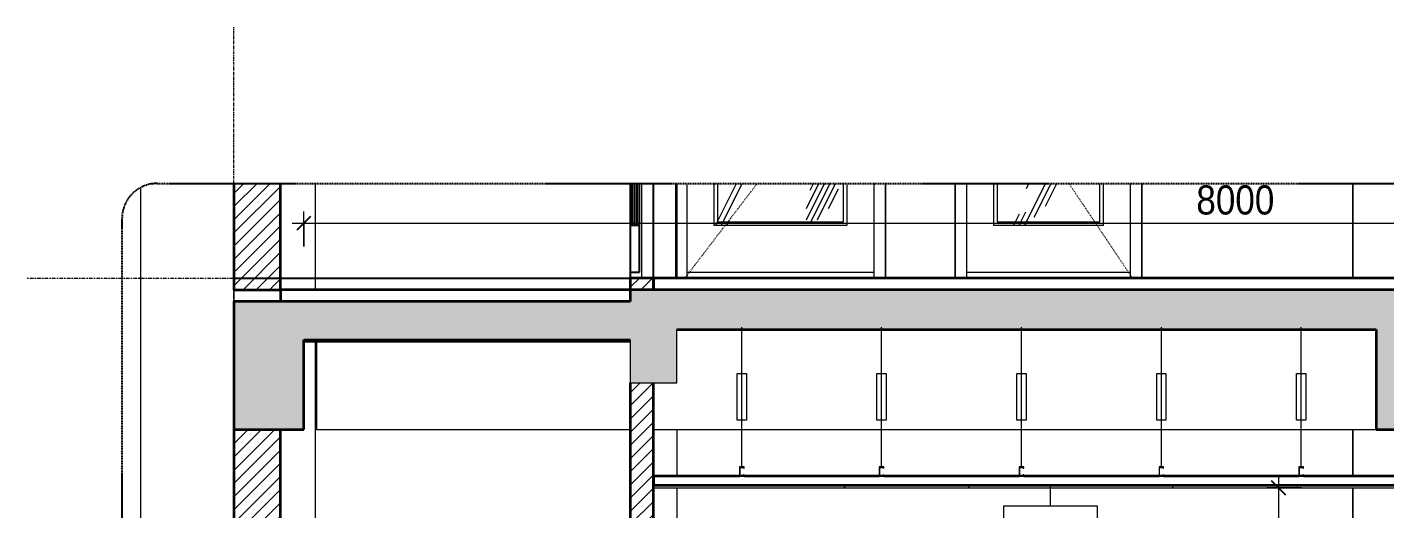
# Model space of a CAD drawing. Header units: millimetres. Extents: x 31499 to 223976, y 3719 to 80291.
# Drawn here: x 97247 to 103072, y 8010 to 10076 of the extents above; entities that cross this region are included whole.
import ezdxf

# ---------------------------------------------------------------- set-up
doc = ezdxf.new("R2010")
doc.units = ezdxf.units.MM
for name, pattern in [('Centre', [31.75, 6.35, -4.7625, 15.875, -4.7625]), ('Dash', [6, 3, -3]), ('Grid Line', [22.225, 12.7, -3.175, 3.175, -3.175]), ('Hidden', [7.14375, 4.7625, -2.38125]), ('IMPORT-CENTER _2_', [40.64, 25.4, -5.08, 5.08, -5.08])]:
    doc.linetypes.add(name, pattern=pattern)
for name, color, linetype, lineweight in [('0-5', 170, 'Continuous', 5), ('A-ANNO-DIMS', 211, 'Continuous', 9), ('A-ANNO-DIMS-50', 211, 'Continuous', 9), ('A-CLNG-1', 250, 'Continuous', 35), ('A-CLNG-FNSH-1', 7, 'Continuous', 18), ('A-CLNG-IDEN', 151, 'Continuous', 9), ('A-CLNG-PATT-1', 7, 'Continuous', 18), ('A-DETL-GENF', 92, 'Continuous', 18), ('A-DETL-GENF-4', 92, 'Hidden', 25), ('A-DETL-GENF-5', 9, 'Continuous', 18), ('A-DETL-GENF-HDLN-1', 7, 'Dash', 18), ('A-DETL-GENF-HDLN-2', 1, 'Continuous', 18), ('A-DETL-MEDM', 33, 'Continuous', 35), ('A-DETL-THIN', 151, 'Continuous', 18), ('A-DOOR', 31, 'Continuous', 18), ('A-DOOR-1', 7, 'Continuous', 18), ('A-DOOR-3', 90, 'Continuous', 25), ('A-FLOR-FNSH-1', 250, 'Continuous', 35), ('A-FLOR-LEVL-2', 51, 'Centre', 9), ('A-FLOR-PATT-1', 253, 'Continuous', 18), ('A-WALL-5', 250, 'Continuous', 35), ('A-WALL-6', 7, 'Continuous', 18), ('A-WALL-PATT-1', 9, 'Continuous', 18), ('A-WALL-PATT-2', 111, 'Continuous', 18), ('G-IMPT', 8, 'Continuous', 18), ('G-IMPT-3', 8, 'IMPORT-CENTER _2_', 18), ('M-EQPM', 50, 'Continuous', 18), ('M-EQPM-1', 50, 'Continuous', 25), ('S-BEAM-2', 7, 'Continuous', 18), ('S-COLS-10', 7, 'Continuous', 18), ('S-GRID-1', 1, 'Grid Line', 9)]:
    doc.layers.add(name, color=color, linetype=linetype, lineweight=lineweight)
doc.styles.add('UTM Avo', font='', dxfattribs={"width": 0.9, "height": 125})
doc.styles.get('UTM Avo').set_extended_font_data('UTM Avo')
doc.dimstyles.new('1_Dim_chi_tiet_2_5', dxfattribs={"dimscale": 304.8, "dimtxt": 124.912619, "dimasz": 0.19685, "dimexe": 0.164042, "dimexo": 0.0625, "dimgap": 0.016404, "dimtad": 1, "dimdec": 0, "dimrnd": 5, "dimzin": 0, "dimdsep": 46, "dimtxsty": 'UTM Avo', "dimblk1": 'OBLIQUE', "dimblk2": 'OBLIQUE', "dimsah": 1, "dimcen": 0.09, "dimdle": 0.164042, "dimazin": 0, "dimtfac": 1, "dimtdec": 4, "dimtix": 1, "dimtmove": 0, "dimatfit": 3, "dimfxl": 0.328084, "dimfxlon": 1, "dimtvp": 1, "dimtolj": 1, "dimtzin": 0, "dimarcsym": 2})
pattern_1 = [(50, (-76307.07, 15875), (364.368, -31.878), [38.1, -419.1]), (355, (-76307.07, 15875), (-70.486, 382.113), [30.48, -335.28]), (100.451, (-76276.7, 15872.34), (293.885, 350.233), [32.38, -356.18]), (46.184, (-76307.07, 15976.6), (542.158, -84.086), [57.15, -628.65]), (96.636, (-76261.9, 15969.6), (474.805, 494.855), [48.57, -534.27]), (351.184, (-76307.1, 15976.6), (474.81, 494.85), [45.72, -502.92]), (21, (-76256.27, 15951.2), (303.228, -204.53), [38.1, -419.1]), (326, (-76256.27, 15951.2), (123.604, 368.376), [30.48, -335.28]), (71.451, (-76231, 15934.16), (426.834, 163.843), [32.38, -356.18]), (37.5, (-76307.07, 15875), (6.1766, 169.1102), [3.353, -327.863, 3.353, -337.007, -336.55]), (37.5, (-76307.07, 15875), (6.1766, 169.1102), [-671.576, 3.353, -333.197]), (7.5, (-76307.07, 15875), (133.639, 200.3615), [3.353, -190.703, 3.353, -320.243, -128.27]), (7.5, (-76307.07, 15875), (133.639, 200.3615), [-517.652, 3.353, -124.917]), (327.5, (-76420.36, 15875), (271.1818, -11.4584), [3.353, -123.647, 3.353, -392.887, -525.78]), (327.5, (-76420.36, 15875), (271.1818, -11.4584), [-523.24, 3.353, -522.427]), (317.5, (-76471.16, 15875), (296.2585, 50.853), [3.353, -161.747, 3.353, -259.791, -373.38]), (317.5, (-76471.16, 15875), (296.2585, 50.853), [-428.244, 3.353, -370.027]), (45, (-76307.07, 15875), (-125.7236, 125.7236), []), (45, (-76307.07, 16065.5), (-125.7236, 125.7236), [])]
pattern_2 = [(45, (-76307.075, 15875), (-28.28427, 28.28427), [])]
pattern_3 = [(63.435, (-76243.6, 15906.75), (-255.583, 766.747), [317.5, -190.5, 317.5, -190.5, -403.903]), (63.435, (-76243.6, 15906.75), (-255.583, 766.747), [-1016, 127, -276.9]), (63.435, (-76259.45, 15922.6), (-255.583, 766.747), [254, -317.5, 190.5, -190.5, -467.403]), (63.435, (-76259.45, 15922.6), (-255.583, 766.747), [-952.5, 222.25, -245.15]), (63.435, (-76259.45, 15970.25), (-255.583, 766.747), [190.5, -381, 127, -190.5, -530.903]), (63.435, (-76259.45, 15970.25), (-255.583, 766.747), [-889, 285.75, -245.15]), (63.435, (-76211.8, 15922.6), (-255.583, 766.747), [190.5, -381, 158.75, -689.653]), (63.435, (-76164.2, 15970.25), (-255.583, 766.747), [95.25, -476.25, 63.5, -784.903]), (63.435, (-76243.6, 16049.6), (-255.583, 766.747), [63.5, -476.25, 63.5, -254, -562.653]), (63.435, (-76243.6, 16049.6), (-255.583, 766.747), [-857.25, 158.75, -403.9]), (63.435, (-75957.8, 16002), (-255.583, 766.747), [317.5, -476.25, 381, -251.503]), (63.435, (-75957.8, 15954.4), (-255.583, 766.747), [444.5, -317.5, 476.25, -188.003]), (63.435, (-75926.1, 15970.25), (-255.583, 766.747), [508, -254, 381, -276.903]), (63.435, (-75878.45, 16017.9), (-255.583, 766.747), [317.5, -444.5, 254, -403.903]), (63.435, (-75926.1, 16113.1), (-255.583, 766.747), [158.75, -635, 190.5, -435.653]), (63.435, (-75830.8, 16065.5), (-255.583, 766.747), [127, -635, 127, -530.903])]
pattern_4 = [(45, (100063.88, 15875), (-28.28427, 28.28427), [])]

# ---------------------------------------------------------------- blocks, each defined once
blk = doc.blocks.new('NCV_TKTC_KET CAU_rvt-6-TKCS_CĂN HỘ LOẠI 2A - MẶT CẮT 5')
at = {"layer": 'A-FLOR-PATT-1'}
h = blk.add_hatch(dxfattribs=at)
h.set_pattern_fill('FP_27', color=256, style=0, pattern_type=2)
h.set_pattern_definition(pattern_1)
h.paths.add_polyline_path([(-76563.7, 8730), (-76536.9, 8730), (-76536.9, 8735), (-77936.9, 8735), (-77936.9, 8730), (-76650.6, 8730)])
h = blk.add_hatch(dxfattribs=at)
h.set_pattern_fill('FP_27', color=256, style=0, pattern_type=2)
h.set_pattern_definition(pattern_1)
h.paths.add_polyline_path([(-76563.7, 8730), (-76536.9, 8730), (-76536.9, 8735), (-77936.9, 8735), (-77936.9, 8730), (-76650.6, 8730)])
at = {"layer": 'A-FLOR-FNSH-1'}
blk.add_line((-77936.9, 8730), (-76536.9, 8730), dxfattribs=at)
at = {"layer": 'S-BEAM-2'}
for p, q in [((-77883.3, 8730), (-77883.3, 8350)), ((-77883.3, 8350), (-76538.1, 8350)), ((-76538.1, 8350), (-76536.9, 8350)), ((-76436.9, 8350), (-75336.9, 8350)), ((-75336.9, 8350), (-73336.9, 8350))]:
    blk.add_line(p, q, dxfattribs=at)
at = {"layer": 'S-COLS-10'}
for p, q in [((-78636.9, 4978), (-78636.9, 9387.5)), ((-77886.9, 8950), (-77886.9, 9405.6)), ((-78236.9, 8950), (-78236.9, 8900)), ((-77886.9, 5550), (-77886.9, 8730))]:
    blk.add_line(p, q, dxfattribs=at)
blk = doc.blocks.new('NCV_TKTC_TANG 2_rvt-5-TKCS_CĂN HỘ LOẠI 2A - MẶT CẮT 5')
at = {"layer": 'A-CLNG-PATT-1'}
h = blk.add_hatch(dxfattribs=at)
h.set_pattern_fill('FP_28', color=256, style=0, pattern_type=2)
h.set_pattern_definition([(0, (-76307.07, 15875), (406.4, 101.6), [16.764, -288.036, 16.764, -288.036, -1625.6]), (0, (-76307.07, 15875), (406.4, 101.6), [-609.6, 16.764, -592.836, 16.764, -288.036, -711.2]), (0, (-76307.07, 15875), (406.4, 101.6), [-1524, 16.764, -186.436, 16.764, -491.236]), (120, (-76154.68, 15925.8), (-291.1882, 301.1527), [16.764, -288.036, 16.764, -288.036, -1625.6]), (120, (-76154.68, 15925.8), (-291.1882, 301.1527), [-609.6, 16.764, -592.836, 16.764, -288.036, -711.2]), (120, (-76154.68, 15925.8), (-291.1882, 301.1527), [-1524, 16.764, -186.436, 16.764, -491.236]), (240, (-76103.88, 16129), (-115.2118, -402.7527), [16.764, -288.036, 16.764, -288.036, -1625.6]), (240, (-76103.88, 16129), (-115.2118, -402.7527), [-609.6, 16.764, -592.836, 16.764, -288.036, -711.2]), (240, (-76103.88, 16129), (-115.2118, -402.7527), [-1524, 16.764, -186.436, 16.764, -491.236])])
h.paths.add_polyline_path([(-73436.9, 8100), (-73236.9, 8100), (-73236.9, 8110), (-76436.9, 8110), (-76436.9, 8100), (-74061.4, 8100)])
at = {"layer": 'A-WALL-PATT-1'}
h = blk.add_hatch(dxfattribs=at)
h.set_pattern_fill('FP_26', color=256, style=0, pattern_type=2)
h.set_pattern_definition(pattern_2)
h.paths.add_polyline_path([(-76436.9, 5550), (-76436.9, 5600), (-76536.9, 5600), (-76536.9, 5550), (-76456.6, 5550)])
h.paths.add_polyline_path([(-76536.9, 7800), (-76436.9, 7800), (-76436.9, 8550), (-76536.9, 8550), (-76536.9, 7810)])
h.paths.add_polyline_path([(-76446.9, 7810), (-76526.9, 7810), (-76526.9, 7920), (-76446.9, 7920), (-76446.9, 7898)])
at = {"layer": 'A-CLNG-1'}
for p, q in [((-76068.3, 8150), (-76436.9, 8150)), ((-76436.9, 8150), (-76436.9, 8110)), ((-73236.9, 8110), (-76436.9, 8110)), ((-75468.3, 8150), (-76048.3, 8150)), ((-74868.3, 8150), (-75448.3, 8150)), ((-74268.3, 8150), (-74848.3, 8150)), ((-73668.3, 8150), (-74248.3, 8150)), ((-73236.9, 8150), (-73648.3, 8150))]:
    blk.add_line(p, q, dxfattribs=at)
at = {"layer": 'A-CLNG-FNSH-1'}
for p, q in [((-76436.9, 8110), (-76436.9, 8100)), ((-76436.9, 8100), (-73236.9, 8100))]:
    blk.add_line(p, q, dxfattribs=at)
at = {"layer": 'A-WALL-5'}
for p, q in [((-76536.9, 8550), (-76536.9, 7800)), ((-76436.9, 7800), (-76436.9, 8550))]:
    blk.add_line(p, q, dxfattribs=at)
at = {"layer": 'A-WALL-6'}
for p, q in [((-76336.9, 8350), (-76336.9, 8150)), ((-73436.9, 8150), (-73436.9, 8350)), ((-76336.9, 8100), (-76336.9, 7800)), ((-73436.9, 5600), (-73436.9, 8100))]:
    blk.add_line(p, q, dxfattribs=at)
at = {"layer": 'S-COLS-10'}
for p, q in [((-76336.9, 8350), (-76336.9, 8150)), ((-73436.9, 8350), (-73436.9, 8150)), ((-76336.9, 8100), (-76336.9, 5600)), ((-73436.9, 8100), (-73436.9, 5600))]:
    blk.add_line(p, q, dxfattribs=at)
blk = doc.blocks.new('DOOR_CW_01 CANH MO-PANEL KINH - DIW_01-900x2200-CỬA GỖ VÂN LAMINATE-V92-TKCS_CĂN HỘ LOẠI 2A - MẶT CẮT 5')
at = {"layer": 'A-DETL-GENF-HDLN-2'}
h = blk.add_hatch(dxfattribs=at)
h.set_pattern_fill('FP_30', color=256, style=0, pattern_type=2)
h.set_pattern_definition(pattern_3)
h.paths.add_polyline_path([(-76012.9, 9226), (-75607, 9226), (-75607, 9405.6), (-75622, 9405.6), (-75622, 9241), (-76162, 9241), (-76162, 9405.6), (-76177, 9405.6), (-76177, 9226), (-76161.8, 9226)])
h = blk.add_hatch(dxfattribs=at)
h.set_pattern_fill('FP_30', color=256, style=0, pattern_type=2)
h.set_pattern_definition(pattern_3)
h.paths.add_polyline_path([(-75622, 9241), (-75622, 9405.6), (-76162, 9405.6), (-76162, 9241), (-76012.9, 9241)])
at = {"layer": 'A-DETL-GENF-HDLN-1'}
blk.add_line((-76302, 9000), (-75992.2, 9405.6), dxfattribs=at)
at = {"layer": 'A-DOOR-1'}
for p, q in [((-76342, 9405.6), (-76342, 9000)), ((-76292, 9000), (-76292, 9405.6)), ((-76177, 9226), (-76177, 9405.6)), ((-76162, 9405.6), (-76162, 9241)), ((-75622, 9241), (-75622, 9405.6)), ((-75607, 9405.6), (-75607, 9226)), ((-75492, 9405.6), (-75492, 9000)), ((-75442, 9000), (-75442, 9405.6)), ((-75607, 9226), (-76177, 9226)), ((-76162, 9241), (-75622, 9241)), ((-76292, 9026), (-75492, 9026))]:
    blk.add_line(p, q, dxfattribs=at)
blk = doc.blocks.new('DOOR_CW_01 CANH MO-PANEL KINH - DIG_02-800x2200-CỬA NHÔM KÍNH-V93-TKCS_CĂN HỘ LOẠI 2A - MẶT CẮT 5')
at = {"layer": 'A-DETL-GENF-HDLN-2'}
h = blk.add_hatch(dxfattribs=at)
h.set_pattern_fill('FP_30', color=256, style=0, pattern_type=2)
h.set_pattern_definition(pattern_3)
h.paths.add_polyline_path([(-74977.4, 9226), (-74507.4, 9226), (-74507.4, 9405.6), (-74522.4, 9405.6), (-74522.4, 9241), (-74962.4, 9241), (-74962.4, 9405.6), (-74977.4, 9405.6)])
h = blk.add_hatch(dxfattribs=at)
h.set_pattern_fill('FP_30', color=256, style=0, pattern_type=2)
h.set_pattern_definition(pattern_3)
h.paths.add_polyline_path([(-74522.4, 9241), (-74522.4, 9405.6), (-74962.4, 9405.6), (-74962.4, 9241)])
at = {"layer": 'A-DETL-GENF-HDLN-1'}
blk.add_line((-74382.4, 9000), (-74654.4, 9405.6), dxfattribs=at)
at = {"layer": 'A-DOOR-1'}
for p, q in [((-75142.4, 9405.6), (-75142.4, 9000)), ((-75092.4, 9000), (-75092.4, 9405.6)), ((-74977.4, 9226), (-74977.4, 9405.6)), ((-74962.4, 9405.6), (-74962.4, 9241)), ((-74522.4, 9241), (-74522.4, 9405.6)), ((-74507.4, 9405.6), (-74507.4, 9226)), ((-74392.4, 9405.6), (-74392.4, 9000)), ((-74342.4, 9000), (-74342.4, 9405.6)), ((-74507.4, 9226), (-74977.4, 9226)), ((-74962.4, 9241), (-74522.4, 9241)), ((-75092.4, 9026), (-74392.4, 9026))]:
    blk.add_line(p, q, dxfattribs=at)
blk = doc.blocks.new('DOOR_CW_01 CANH MO-PANEL KINH - DIG_01-900x2200-CỬA NHÔM KÍNH-V94-TKCS_CĂN HỘ LOẠI 2A - MẶT CẮT 5')
at = {"layer": 'A-DOOR-1'}
for p, q in [((-76536.9, 9405.6), (-76536.9, 9000)), ((-76486.9, 9000), (-76486.9, 9405.6)), ((-76436.9, 9405.6), (-76436.9, 9000))]:
    blk.add_line(p, q, dxfattribs=at)
at = {"layer": 'A-DOOR-3'}
for p, q in [((-76536.9, 9405.6), (-76536.9, 9000)), ((-76536.9, 9405.6), (-76536.9, 9000)), ((-76526.9, 9226), (-76526.9, 9405.6)), ((-76516.9, 9226), (-76516.9, 9405.6)), ((-76506.9, 9226), (-76506.9, 9405.6)), ((-76496.9, 9026), (-76496.9, 9405.6)), ((-76436.9, 9000), (-76436.9, 9405.6)), ((-76436.9, 9000), (-76436.9, 9405.6)), ((-76496.9, 9226), (-76536.9, 9226)), ((-76536.9, 9026), (-76496.9, 9026))]:
    blk.add_line(p, q, dxfattribs=at)
blk = doc.blocks.new('NCV_TKTC_TANG 3 - 4_rvt-6-TKCS_CĂN HỘ LOẠI 2A - MẶT CẮT 5')
at = {"layer": 'A-WALL-PATT-1'}
h = blk.add_hatch(dxfattribs=at)
h.set_pattern_fill('FP_26', color=256, style=0, pattern_type=2)
h.set_pattern_definition(pattern_2)
h.paths.add_polyline_path([(-76491.2, 8950), (-76436.9, 8950), (-76436.9, 9000), (-76536.9, 9000), (-76536.9, 8950)])
at = {"layer": 'A-FLOR-FNSH-1'}
for p, q in [((-70111.9, 9000), (-76436.9, 9000)), ((-76436.9, 9000), (-76436.9, 8950)), ((-76536.9, 8950), (-78036.9, 8950)), ((-78036.9, 8950), (-78036.9, 8900))]:
    blk.add_line(p, q, dxfattribs=at)
at = {"layer": 'A-WALL-5'}
for p, q in [((-76436.9, 9000), (-76536.9, 9000)), ((-76536.9, 9000), (-76536.9, 8950)), ((-76436.9, 8950), (-76436.9, 9000))]:
    blk.add_line(p, q, dxfattribs=at)
at = {"layer": 'A-WALL-6'}
for p, q in [((-75442, 9405.6), (-75442, 9100)), ((-75142.4, 9100), (-75142.4, 9405.6)), ((-74342.4, 9405.6), (-74342.4, 9100)), ((-73436.9, 9000), (-73436.9, 9405.6)), ((-75442, 9100), (-75442, 9000)), ((-75142.4, 9000), (-75142.4, 9100)), ((-74342.4, 9100), (-74342.4, 9000))]:
    blk.add_line(p, q, dxfattribs=at)
at = {"layer": 'S-COLS-10'}
for p, q in [((-76336.9, 9405.6), (-76336.9, 9000)), ((-73436.9, 9405.6), (-73436.9, 9000))]:
    blk.add_line(p, q, dxfattribs=at)
at = {"layer": 'A-DOOR'}
for name in ['DOOR_CW_01 CANH MO-PANEL KINH - DIG_01-900x2200-CỬA NHÔM KÍNH-V94-TKCS_CĂN HỘ LOẠI 2A - MẶT CẮT 5', 'DOOR_CW_01 CANH MO-PANEL KINH - DIW_01-900x2200-CỬA GỖ VÂN LAMINATE-V92-TKCS_CĂN HỘ LOẠI 2A - MẶT CẮT 5', 'DOOR_CW_01 CANH MO-PANEL KINH - DIG_02-800x2200-CỬA NHÔM KÍNH-V93-TKCS_CĂN HỘ LOẠI 2A - MẶT CẮT 5']:
    blk.add_blockref(name, (0, 0), dxfattribs=at)
blk = doc.blocks.new('TKTC_XREF_251221_MB TANG 2-7 - TKTC_XREF_260130_MB TANG 2-5_dwg_THU NUOC - THU NUOC-444531-TKCS_MB TẦNG 1-4746810-TKCS_CĂN HỘ LOẠI 2A - MẶT CẮT 5')
at = {"layer": 'G-IMPT'}
for p, q in [((-77783.3, 5600), (-77933.3, 5600)), ((-77933.3, 5600), (-77783.3, 5600)), ((-77808.3, 5600), (-77908.3, 5600)), ((-77908.3, 5600), (-77808.3, 5600)), ((-77892.3, 5600), (-77898.3, 5600)), ((-77898.3, 5600), (-77892.3, 5600)), ((-77885.9, 5600), (-77879.9, 5600)), ((-77879.9, 5600), (-77885.9, 5600)), ((-77873.5, 5600), (-77867.5, 5600)), ((-77867.5, 5600), (-77873.5, 5600)), ((-77861.5, 5600), (-77855.5, 5600)), ((-77855.5, 5600), (-77861.5, 5600)), ((-77861.5, 5600), (-77855.5, 5600)), ((-77855.5, 5600), (-77861.5, 5600)), ((-77858.3, 5600), (-77858.3, 5600)), ((-77858.3, 5600), (-77858.3, 5600)), ((-77858.3, 5600), (-77858.3, 5600)), ((-77858.3, 5600), (-77858.3, 5600)), ((-77843, 5600), (-77849, 5600)), ((-77849, 5600), (-77843, 5600)), ((-77830.6, 5600), (-77836.6, 5600)), ((-77836.6, 5600), (-77830.6, 5600)), ((-77824.2, 5600), (-77818.2, 5600)), ((-77818.2, 5600), (-77824.2, 5600))]:
    blk.add_line(p, q, dxfattribs=at)
blk = doc.blocks.new('TKTC_XREF_251221_MB TANG 2-7 - TKTC_XREF_260130_MB TANG 2-5_dwg_$cc-4746798-TKCS_CĂN HỘ LOẠI 2A - MẶT CẮT 5')
at = {"layer": 'G-IMPT-3'}
for p, q in [((-77885.1, 5600), (-78006.2, 5600)), ((-77946, 5600), (-77945.2, 5600))]:
    blk.add_line(p, q, dxfattribs=at)
at = {"layer": 'M-EQPM'}
for p, q in [((-77990.6, 5600), (-77990.6, 5600)), ((-77945.6, 5600), (-77945.9, 5600)), ((-77945.9, 5600), (-77945.3, 5600)), ((-77945.3, 5600), (-77945.6, 5600))]:
    blk.add_line(p, q, dxfattribs=at)
blk = doc.blocks.new('TKTC_XREF_251221_MB TANG 2-7 - TKTC_XREF_260130_MB TANG 2-5_dwg_CUM U_DN100-4746799-TKCS_CĂN HỘ LOẠI 2A - MẶT CẮT 5')
at = {"layer": 'G-IMPT'}
for p, q in [((-78008.1, 5600), (-78007.3, 5600)), ((-78007.3, 5600), (-78008.1, 5600)), ((-78008.1, 5600), (-78007.3, 5600)), ((-78007.3, 5600), (-78008.1, 5600)), ((-78003, 5600), (-78007.3, 5600)), ((-78007.3, 5600), (-78003, 5600)), ((-78003, 5600), (-78007.3, 5600)), ((-78007.3, 5600), (-78003, 5600)), ((-78002.2, 5600), (-78002.2, 5600)), ((-78002.2, 5600), (-78002.2, 5600)), ((-78002.2, 5600), (-77998.5, 5600)), ((-77998.5, 5600), (-78002.2, 5600)), ((-77998.5, 5600), (-78002.2, 5600)), ((-77998.5, 5600), (-78002.2, 5600)), ((-78002.2, 5600), (-77998.5, 5600)), ((-77998.5, 5600), (-78002.2, 5600)), ((-77998.5, 5600), (-78002.2, 5600)), ((-77998.5, 5600), (-78002.2, 5600)), ((-77998.5, 5600), (-77996.9, 5600)), ((-77996.9, 5600), (-77998.5, 5600)), ((-77998.5, 5600), (-77996.9, 5600)), ((-77996.9, 5600), (-77998.5, 5600)), ((-77996.9, 5600), (-77945.6, 5600)), ((-77996.9, 5600), (-77945.6, 5600)), ((-77996.9, 5600), (-77945.6, 5600)), ((-77996.9, 5600), (-77945.6, 5600)), ((-77945.6, 5600), (-77898.7, 5600)), ((-77898.7, 5600), (-77945.6, 5600)), ((-77945.6, 5600), (-77945.6, 5600)), ((-77945.6, 5600), (-77892.5, 5600)), ((-77892.5, 5600), (-77945.6, 5600))]:
    blk.add_line(p, q, dxfattribs=at)
blk = doc.blocks.new('TKTC_XREF_251221_MB TANG 2-7 - TKTC_XREF_251221_MB TANG 2-7-2039446-TKCS_CĂN HỘ LOẠI 2A - MẶT CẮT 5')
at = {"layer": 'M-EQPM'}
for p, q in [((-78036.9, 5600), (-77996.9, 5600)), ((-77996.9, 5600), (-78036.9, 5600)), ((-77996.9, 5600), (-77886.9, 5600)), ((-77886.9, 5600), (-77996.9, 5600))]:
    blk.add_line(p, q, dxfattribs=at)
at = {"layer": 'M-EQPM-1'}
for p, q in [((-78640.2, 5600), (-78636.9, 5600)), ((-78636.9, 5600), (-78640.2, 5600)), ((-78238.6, 5600), (-69372.6, 5600))]:
    blk.add_line(p, q, dxfattribs=at)
for name in ['TKTC_XREF_251221_MB TANG 2-7 - TKTC_XREF_260130_MB TANG 2-5_dwg_CUM U_DN100-4746799-TKCS_CĂN HỘ LOẠI 2A - MẶT CẮT 5', 'TKTC_XREF_251221_MB TANG 2-7 - TKTC_XREF_260130_MB TANG 2-5_dwg_$cc-4746798-TKCS_CĂN HỘ LOẠI 2A - MẶT CẮT 5', 'TKTC_XREF_251221_MB TANG 2-7 - TKTC_XREF_260130_MB TANG 2-5_dwg_THU NUOC - THU NUOC-444531-TKCS_MB TẦNG 1-4746810-TKCS_CĂN HỘ LOẠI 2A - MẶT CẮT 5']:
    blk.add_blockref(name, (0, 0))
blk = doc.blocks.new('BORDER VIEW - BORDER VIEW-3699676-TKCS_CĂN HỘ LOẠI 2A - MẶT CẮT 5')
at = {"layer": 'A-DETL-GENF-4'}
for p, q in [((-78566.9, 9405.6), (-69522.6, 9405.6)), ((-78716.9, 5110), (-78716.9, 9255.6))]:
    blk.add_line(p, q, dxfattribs=at)
blk.add_arc((-78566.9, 9255.6), 150, 90, 180, dxfattribs=at)
blk = doc.blocks.new('Repeating Detail - THANH TREO TRẦN 600-354052-TKCS_CĂN HỘ LOẠI 2A - MẶT CẮT 5')
at = {"layer": 'A-DETL-GENF'}
for points in [[(-76050.8, 8150), (-76048.3, 8150), (-76048.3, 8156), (-76050.8, 8156), (-76050.8, 8152.5), (-76065.8, 8152.5), (-76065.8, 8187.5), (-76050.8, 8187.5), (-76050.8, 8184), (-76048.3, 8184), (-76048.3, 8190), (-76068.3, 8190), (-76068.3, 8150), (-76065.8, 8150)], [(-75450.8, 8150), (-75448.3, 8150), (-75448.3, 8156), (-75450.8, 8156), (-75450.8, 8152.5), (-75465.8, 8152.5), (-75465.8, 8187.5), (-75450.8, 8187.5), (-75450.8, 8184), (-75448.3, 8184), (-75448.3, 8190), (-75468.3, 8190), (-75468.3, 8150), (-75465.8, 8150)], [(-74850.8, 8150), (-74848.3, 8150), (-74848.3, 8156), (-74850.8, 8156), (-74850.8, 8152.5), (-74865.8, 8152.5), (-74865.8, 8187.5), (-74850.8, 8187.5), (-74850.8, 8184), (-74848.3, 8184), (-74848.3, 8190), (-74868.3, 8190), (-74868.3, 8150), (-74865.8, 8150)], [(-74248.3, 8150), (-74248.3, 8156), (-74250.8, 8156), (-74250.8, 8152.5), (-74265.8, 8152.5), (-74265.8, 8187.5), (-74250.8, 8187.5), (-74250.8, 8184), (-74248.3, 8184), (-74248.3, 8190), (-74268.3, 8190), (-74268.3, 8150), (-74250.8, 8150)], [(-73650.8, 8150), (-73648.3, 8150), (-73648.3, 8156), (-73650.8, 8156), (-73650.8, 8152.5), (-73665.8, 8152.5), (-73665.8, 8187.5), (-73650.8, 8187.5), (-73650.8, 8184), (-73648.3, 8184), (-73648.3, 8190), (-73668.3, 8190), (-73668.3, 8150), (-73665.8, 8150)]]:
    blk.add_hatch(color=256, dxfattribs=at).paths.add_polyline_path(points)
for p, q in [((-76058.3, 8190), (-76058.3, 8790)), ((-75458.3, 8190), (-75458.3, 8790)), ((-74858.3, 8190), (-74858.3, 8790)), ((-74258.3, 8190), (-74258.3, 8790)), ((-73658.3, 8190), (-73658.3, 8790)), ((-76078.3, 8590), (-76038.3, 8590)), ((-76078.3, 8390), (-76078.3, 8590)), ((-76038.3, 8590), (-76038.3, 8390)), ((-75478.3, 8590), (-75438.3, 8590)), ((-75478.3, 8390), (-75478.3, 8590)), ((-75438.3, 8590), (-75438.3, 8390)), ((-74878.3, 8590), (-74838.3, 8590)), ((-74878.3, 8390), (-74878.3, 8590)), ((-74838.3, 8590), (-74838.3, 8390)), ((-74278.3, 8590), (-74238.3, 8590)), ((-74278.3, 8390), (-74278.3, 8590)), ((-74238.3, 8590), (-74238.3, 8390)), ((-73678.3, 8590), (-73638.3, 8590)), ((-73678.3, 8390), (-73678.3, 8590)), ((-73638.3, 8590), (-73638.3, 8390)), ((-76038.3, 8390), (-76078.3, 8390)), ((-75438.3, 8390), (-75478.3, 8390)), ((-74838.3, 8390), (-74878.3, 8390)), ((-74238.3, 8390), (-74278.3, 8390)), ((-73638.3, 8390), (-73678.3, 8390)), ((-76048.3, 8190), (-76068.3, 8190)), ((-76068.3, 8190), (-76068.3, 8150)), ((-76048.3, 8190), (-76068.3, 8190)), ((-76068.3, 8190), (-76068.3, 8150)), ((-76065.8, 8187.5), (-76050.8, 8187.5)), ((-76065.8, 8152.5), (-76065.8, 8187.5)), ((-76065.8, 8152.5), (-76065.8, 8187.5)), ((-76065.8, 8187.5), (-76050.8, 8187.5)), ((-76050.8, 8187.5), (-76050.8, 8184)), ((-76050.8, 8187.5), (-76050.8, 8184)), ((-76050.8, 8184), (-76048.3, 8184)), ((-76050.8, 8184), (-76048.3, 8184)), ((-76048.3, 8156), (-76050.8, 8156)), ((-76050.8, 8156), (-76050.8, 8152.5)), ((-76048.3, 8156), (-76050.8, 8156)), ((-76050.8, 8156), (-76050.8, 8152.5)), ((-76048.3, 8184), (-76048.3, 8190)), ((-76048.3, 8184), (-76048.3, 8190)), ((-76048.3, 8150), (-76048.3, 8156)), ((-76048.3, 8150), (-76048.3, 8156)), ((-75448.3, 8190), (-75468.3, 8190)), ((-75468.3, 8190), (-75468.3, 8150)), ((-75448.3, 8190), (-75468.3, 8190)), ((-75468.3, 8190), (-75468.3, 8150)), ((-75465.8, 8187.5), (-75450.8, 8187.5)), ((-75465.8, 8152.5), (-75465.8, 8187.5)), ((-75465.8, 8152.5), (-75465.8, 8187.5)), ((-75465.8, 8187.5), (-75450.8, 8187.5)), ((-75450.8, 8187.5), (-75450.8, 8184)), ((-75450.8, 8187.5), (-75450.8, 8184)), ((-75450.8, 8184), (-75448.3, 8184)), ((-75450.8, 8184), (-75448.3, 8184)), ((-75448.3, 8156), (-75450.8, 8156)), ((-75450.8, 8156), (-75450.8, 8152.5)), ((-75448.3, 8156), (-75450.8, 8156)), ((-75450.8, 8156), (-75450.8, 8152.5)), ((-75448.3, 8184), (-75448.3, 8190)), ((-75448.3, 8184), (-75448.3, 8190)), ((-75448.3, 8150), (-75448.3, 8156)), ((-75448.3, 8150), (-75448.3, 8156)), ((-74848.3, 8190), (-74868.3, 8190)), ((-74868.3, 8190), (-74868.3, 8150)), ((-74848.3, 8190), (-74868.3, 8190)), ((-74868.3, 8190), (-74868.3, 8150)), ((-74865.8, 8187.5), (-74850.8, 8187.5)), ((-74865.8, 8152.5), (-74865.8, 8187.5)), ((-74865.8, 8152.5), (-74865.8, 8187.5)), ((-74865.8, 8187.5), (-74850.8, 8187.5)), ((-74850.8, 8187.5), (-74850.8, 8184)), ((-74850.8, 8187.5), (-74850.8, 8184)), ((-74850.8, 8184), (-74848.3, 8184)), ((-74850.8, 8184), (-74848.3, 8184)), ((-74848.3, 8156), (-74850.8, 8156)), ((-74850.8, 8156), (-74850.8, 8152.5)), ((-74848.3, 8156), (-74850.8, 8156)), ((-74850.8, 8156), (-74850.8, 8152.5)), ((-74848.3, 8184), (-74848.3, 8190)), ((-74848.3, 8184), (-74848.3, 8190)), ((-74848.3, 8150), (-74848.3, 8156)), ((-74848.3, 8150), (-74848.3, 8156)), ((-74248.3, 8190), (-74268.3, 8190)), ((-74268.3, 8190), (-74268.3, 8150)), ((-74248.3, 8190), (-74268.3, 8190)), ((-74268.3, 8190), (-74268.3, 8150)), ((-74265.8, 8187.5), (-74250.8, 8187.5)), ((-74265.8, 8152.5), (-74265.8, 8187.5)), ((-74265.8, 8152.5), (-74265.8, 8187.5)), ((-74265.8, 8187.5), (-74250.8, 8187.5)), ((-74250.8, 8187.5), (-74250.8, 8184)), ((-74250.8, 8187.5), (-74250.8, 8184)), ((-74250.8, 8184), (-74248.3, 8184)), ((-74250.8, 8184), (-74248.3, 8184)), ((-74248.3, 8156), (-74250.8, 8156)), ((-74250.8, 8156), (-74250.8, 8152.5)), ((-74248.3, 8156), (-74250.8, 8156)), ((-74250.8, 8156), (-74250.8, 8152.5)), ((-74248.3, 8184), (-74248.3, 8190)), ((-74248.3, 8184), (-74248.3, 8190)), ((-74248.3, 8150), (-74248.3, 8156)), ((-74248.3, 8150), (-74248.3, 8156)), ((-73648.3, 8190), (-73668.3, 8190)), ((-73668.3, 8190), (-73668.3, 8150)), ((-73648.3, 8190), (-73668.3, 8190)), ((-73668.3, 8190), (-73668.3, 8150)), ((-73665.8, 8187.5), (-73650.8, 8187.5)), ((-73665.8, 8152.5), (-73665.8, 8187.5)), ((-73665.8, 8152.5), (-73665.8, 8187.5)), ((-73665.8, 8187.5), (-73650.8, 8187.5)), ((-73650.8, 8187.5), (-73650.8, 8184)), ((-73650.8, 8187.5), (-73650.8, 8184)), ((-73650.8, 8184), (-73648.3, 8184)), ((-73650.8, 8184), (-73648.3, 8184)), ((-73648.3, 8156), (-73650.8, 8156)), ((-73650.8, 8156), (-73650.8, 8152.5)), ((-73648.3, 8156), (-73650.8, 8156)), ((-73650.8, 8156), (-73650.8, 8152.5)), ((-73648.3, 8184), (-73648.3, 8190)), ((-73648.3, 8184), (-73648.3, 8190)), ((-73648.3, 8150), (-73648.3, 8156)), ((-73648.3, 8150), (-73648.3, 8156)), ((-76068.3, 8150), (-76048.3, 8150)), ((-76068.3, 8150), (-76048.3, 8150)), ((-76050.8, 8152.5), (-76065.8, 8152.5)), ((-76050.8, 8152.5), (-76065.8, 8152.5)), ((-75468.3, 8150), (-75448.3, 8150)), ((-75468.3, 8150), (-75448.3, 8150)), ((-75450.8, 8152.5), (-75465.8, 8152.5)), ((-75450.8, 8152.5), (-75465.8, 8152.5)), ((-74868.3, 8150), (-74848.3, 8150)), ((-74868.3, 8150), (-74848.3, 8150)), ((-74850.8, 8152.5), (-74865.8, 8152.5)), ((-74850.8, 8152.5), (-74865.8, 8152.5)), ((-74268.3, 8150), (-74248.3, 8150)), ((-74268.3, 8150), (-74248.3, 8150)), ((-74250.8, 8152.5), (-74265.8, 8152.5)), ((-74250.8, 8152.5), (-74265.8, 8152.5)), ((-73668.3, 8150), (-73648.3, 8150)), ((-73668.3, 8150), (-73648.3, 8150)), ((-73650.8, 8152.5), (-73665.8, 8152.5)), ((-73650.8, 8152.5), (-73665.8, 8152.5))]:
    blk.add_line(p, q, dxfattribs=at)
blk = doc.blocks.new('DIMBLOCK107-TKCS_CĂN HỘ LOẠI 2A - MẶT CẮT 5')
at = {"layer": 'A-ANNO-DIMS-50'}
for p, q in [((102716, 8100), (102566, 8100)), ((102616, 8150), (102616, 5550)), ((102616, 8100), (102716, 8100)), ((102716, 5600), (102566, 5600)), ((102616, 5600), (102716, 5600))]:
    blk.add_line(p, q, dxfattribs=at)
at = {"layer": 'A-ANNO-DIMS-50', "lineweight": 25}
for p, q in [((102616, 8100), (102586, 8130)), ((102616, 8100), (102646, 8070)), ((102616, 5600), (102586, 5630)), ((102616, 5600), (102646, 5570))]:
    blk.add_line(p, q, dxfattribs=at)
at = {"layer": 'A-ANNO-DIMS-50', "color": 0, "insert": (102453.6, 6678.8), "char_height": 125, "width": 410.824, "attachment_point": 1, "rotation": 90, "line_spacing_factor": 1.110334, "style": 'UTM Avo'}
blk.add_mtext('2500', dxfattribs=at)
blk = doc.blocks.new('_Oblique')
at = {"color": 0, "linetype": 'ByBlock', "lineweight": -2}
blk.add_line((-0.5, -0.5), (0.5, 0.5), dxfattribs=at)
blk = doc.blocks.new('DIMBLOCK114-TKCS_CĂN HỘ LOẠI 2A - MẶT CẮT 5')
at = {"layer": 'A-ANNO-DIMS-50'}
for p, q in [((106434, 9335.3), (106434, 9185.3)), ((106434, 9235.3), (106434, 9335.3)), ((98434, 9135.3), (98434, 9285.3)), ((98384, 9235.3), (106484, 9235.3)), ((98434, 9235.3), (98434, 9135.3))]:
    blk.add_line(p, q, dxfattribs=at)
at = {"layer": 'A-ANNO-DIMS-50', "lineweight": 25}
for p, q in [((98434, 9235.3), (98464, 9265.3)), ((106434, 9235.3), (106464, 9265.3)), ((98434, 9235.3), (98404, 9205.3)), ((106434, 9235.3), (106404, 9205.3))]:
    blk.add_line(p, q, dxfattribs=at)
at = {"layer": 'A-ANNO-DIMS-50', "color": 0, "insert": (102262.8, 9397.7), "char_height": 125, "width": 410.824, "attachment_point": 1, "line_spacing_factor": 1.110334, "style": 'UTM Avo'}
blk.add_mtext('8000', dxfattribs=at)
blk = doc.blocks.new('M_Ceiling Tag w Height - M_Ceiling Tag w Height-4076435-TKCS_CĂN HỘ LOẠI 2A - MẶT CẮT 5')
at = {"layer": 'A-CLNG-IDEN'}
for p, q in [((-74935.5, 8022.8), (-74935.5, 7911.7)), ((-74935.5, 8022.8), (-74534.3, 8022.8)), ((-74534.3, 8022.8), (-74534.3, 7911.7)), ((-74935.5, 7800.3), (-74935.5, 7911.7)), ((-74534.3, 7911.7), (-74935.5, 7911.7)), ((-74534.3, 7800.3), (-74534.3, 7911.7)), ((-74935.5, 7800.3), (-74534.3, 7800.3))]:
    blk.add_line(p, q, dxfattribs=at)

msp = doc.modelspace()

# ---------------------------------------------------------------- hatches: boundary and pattern name
at = {"layer": 'A-DETL-GENF-5'}
h = msp.add_hatch(dxfattribs=at)
h.set_pattern_fill('FP_27', color=256, style=0, pattern_type=2)
h.set_pattern_definition([(50, (100063.88, 15875), (364.368, -31.878), [38.1, -419.1]), (355, (100063.88, 15875), (-70.486, 382.113), [30.48, -335.28]), (100.451, (100094.25, 15872.34), (293.885, 350.233), [32.38, -356.18]), (46.184, (100063.9, 15976.6), (542.158, -84.086), [57.15, -628.65]), (96.636, (100109.06, 15969.6), (474.805, 494.855), [48.57, -534.27]), (351.184, (100063.9, 15976.6), (474.81, 494.85), [45.72, -502.92]), (21, (100114.68, 15951.2), (303.2285, -204.5305), [38.1, -419.1]), (326, (100114.68, 15951.2), (123.604, 368.376), [30.48, -335.28]), (71.451, (100139.95, 15934.16), (426.834, 163.843), [32.38, -356.18]), (37.5, (100063.88, 15875), (6.1766, 169.1102), [3.353, -327.863, 3.353, -337.007, -336.55]), (37.5, (100063.88, 15875), (6.1766, 169.1102), [-671.576, 3.353, -333.197]), (7.5, (100063.88, 15875), (133.639, 200.3615), [3.353, -190.703, 3.353, -320.243, -128.27]), (7.5, (100063.88, 15875), (133.639, 200.3615), [-517.652, 3.353, -124.917]), (327.5, (99950.6, 15875), (271.1818, -11.4584), [3.353, -123.647, 3.353, -392.887, -525.78]), (327.5, (99950.6, 15875), (271.1818, -11.4584), [-523.24, 3.353, -522.427]), (317.5, (99899.8, 15875), (296.2585, 50.853), [3.353, -161.747, 3.353, -259.791, -373.38]), (317.5, (99899.8, 15875), (296.2585, 50.853), [-428.244, 3.353, -370.027]), (45, (100063.88, 15875), (-125.7236, 125.7236), []), (45, (100063.88, 16065.5), (-125.7236, 125.7236), [])])
h.paths.add_polyline_path([(99924, 7810), (99924, 7920), (99844, 7920), (99844, 7810)])
h.paths.add_polyline_path([(98434, 8350), (98434, 8735), (99834, 8735), (99834, 8550), (100034, 8550), (100034, 8780), (103034.1, 8780), (103034.1, 8350), (103334.1, 8350), (103334.1, 8785), (106535.6, 8785), (106535.6, 8730), (106998.3, 8730), (106998.3, 8900), (106535.6, 8900), (106535.6, 8950), (99834, 8950), (99834, 8900), (98134, 8900), (98134, 8350), (98334, 8350)])
at = {"layer": 'A-WALL-PATT-2'}
h = msp.add_hatch(dxfattribs=at)
h.set_pattern_fill('FP_26', color=256, style=0, pattern_type=2)
h.set_pattern_definition(pattern_4)
h.paths.add_polyline_path([(98162.6, 8950), (98334, 8950), (98334, 9405.6), (98134, 9405.6), (98134, 8950), (98136.6, 8950)])
h = msp.add_hatch(dxfattribs=at)
h.set_pattern_fill('FP_26', color=256, style=0, pattern_type=2)
h.set_pattern_definition(pattern_4)
h.paths.add_polyline_path([(98334, 5550), (98334, 8350), (98134, 8350), (98134, 5550), (98135.7, 5550)])

# ---------------------------------------------------------------- linework, layer by layer
at = {"layer": 'A-CLNG-IDEN'}
msp.add_line((101636, 8108.7), (101636, 8022.8), dxfattribs=at)
at = {"layer": 'A-DETL-MEDM'}
for p, q in [((106535.6, 8950), (99834, 8950)), ((99834, 8950), (99834, 8900)), ((99834, 8900), (98134, 8900)), ((98134, 8900), (98134, 8350)), ((100034, 8780), (103034.1, 8780)), ((103034.1, 8780), (103034.1, 8350)), ((98434, 8350), (98434, 8735)), ((98434, 8735), (99834, 8735)), ((98134, 8350), (98434, 8350)), ((103034.1, 8350), (103334.1, 8350))]:
    msp.add_line(p, q, dxfattribs=at)
at = {"layer": 'A-DETL-THIN'}
for p, q in [((100034, 8550), (100034, 8780)), ((99834, 8735), (99834, 8550)), ((99834, 8550), (100034, 8550))]:
    msp.add_line(p, q, dxfattribs=at)
at = {"layer": 'A-FLOR-LEVL-2'}
msp.add_line((97247, 9000), (107747.2, 9000), dxfattribs=at)
at = {"layer": 'A-WALL-5'}
for p, q in [((98134, 9405.6), (98134, 8950)), ((98334, 8950), (98334, 9405.6)), ((98134, 8950), (98334, 8950)), ((98134, 8350), (98134, 5550)), ((98334, 5550), (98334, 8350))]:
    msp.add_line(p, q, dxfattribs=at)
at = {"layer": 'S-GRID-1'}
for p, q in [((98134, 8826.5), (98134, 10076.5)), ((98134, 5631.7), (98134, 8826.5))]:
    msp.add_line(p, q, dxfattribs=at)

# ---------------------------------------------------------------- block references
at = {"layer": '0-5'}
for name in ['NCV_TKTC_KET CAU_rvt-6-TKCS_CĂN HỘ LOẠI 2A - MẶT CẮT 5', 'NCV_TKTC_TANG 3 - 4_rvt-6-TKCS_CĂN HỘ LOẠI 2A - MẶT CẮT 5', 'NCV_TKTC_TANG 2_rvt-5-TKCS_CĂN HỘ LOẠI 2A - MẶT CẮT 5']:
    msp.add_blockref(name, (176371, 0), dxfattribs=at)
at = {"layer": 'A-CLNG-IDEN'}
msp.add_blockref('M_Ceiling Tag w Height - M_Ceiling Tag w Height-4076435-TKCS_CĂN HỘ LOẠI 2A - MẶT CẮT 5', (176371, 0), dxfattribs=at)
at = {"layer": 'A-DETL-GENF'}
for name in ['BORDER VIEW - BORDER VIEW-3699676-TKCS_CĂN HỘ LOẠI 2A - MẶT CẮT 5', 'Repeating Detail - THANH TREO TRẦN 600-354052-TKCS_CĂN HỘ LOẠI 2A - MẶT CẮT 5']:
    msp.add_blockref(name, (176371, 0), dxfattribs=at)
at = {"layer": 'M-EQPM'}
msp.add_blockref('TKTC_XREF_251221_MB TANG 2-7 - TKTC_XREF_251221_MB TANG 2-7-2039446-TKCS_CĂN HỘ LOẠI 2A - MẶT CẮT 5', (176371, 3400), dxfattribs=at)

# ---------------------------------------------------------------- dimensions: what is measured, and where the dimension line sits
at = {"layer": 'A-ANNO-DIMS'}
dim = msp.add_linear_dim(base=(106434, 9235.3), p1=(98434, 9135.3), p2=(106434, 9335.3), dimstyle='1_Dim_chi_tiet_2_5', override={"dimpost": '<>', "dimfxl": 8002.499609}, dxfattribs=at)
dim.commit()
dim.dimension.update_dxf_attribs({"geometry": 'DIMBLOCK114-TKCS_CĂN HỘ LOẠI 2A - MẶT CẮT 5', "text_midpoint": (102434, 9305)})
dim = msp.add_linear_dim(base=(102616, 5600), p1=(102716, 8100), p2=(102716, 5600), angle=90, dimstyle='1_Dim_chi_tiet_2_5', override={"dimpost": '<>', "dimfxl": 2500}, dxfattribs=at)
dim.commit()
dim.dimension.update_dxf_attribs({"geometry": 'DIMBLOCK107-TKCS_CĂN HỘ LOẠI 2A - MẶT CẮT 5', "text_midpoint": (102546.3, 6850)})

doc.saveas('drawing.dxf')
